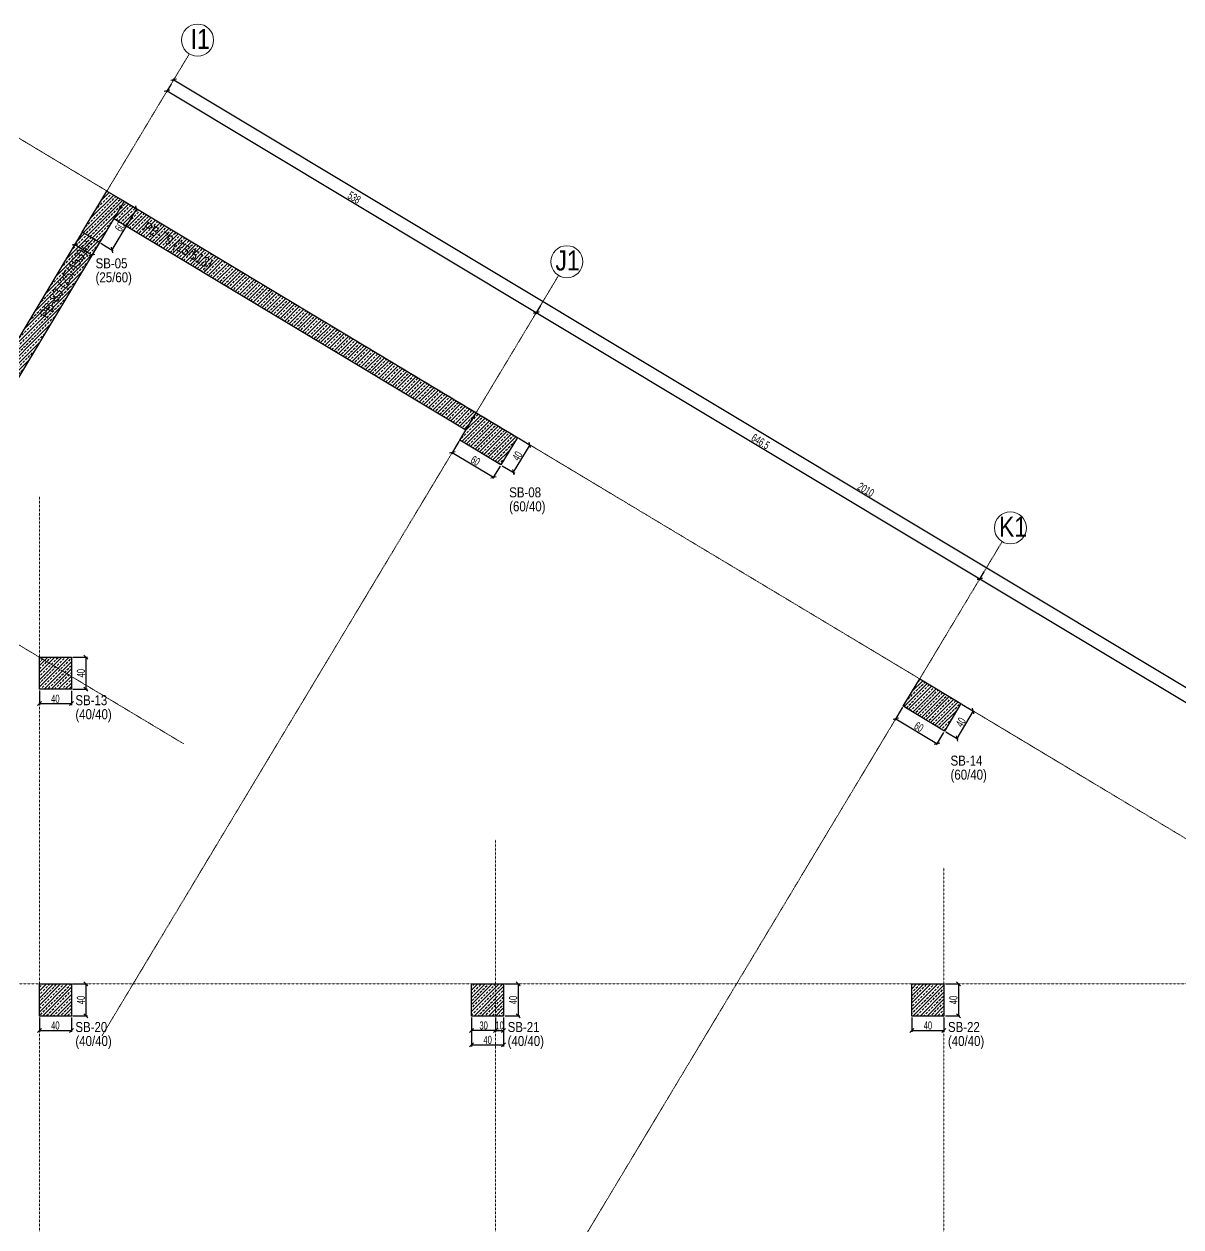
# Model space of a CAD drawing. Header units: millimetres. Extents: x -267 to 94375, y 6431 to 10838.
# Drawn here: x 40794 to 42239, y 7748 to 9251 of the extents above; entities that cross this region are included whole.
import ezdxf

# ---------------------------------------------------------------- set-up
doc = ezdxf.new("R2010")
doc.units = ezdxf.units.MM
doc.header["$LTSCALE"] = 0.0001
doc.linetypes.add('DASHED', pattern=[19.05, 12.7, -6.35])
for name, color, linetype, lineweight in [('AKS BALONU (BEYKENT)', 7, 'Continuous', 20), ('AKS CIZGISI (BEYKENT)', 252, 'DASHED', 20), ('AKS NO (BEYKENT)', 3, 'Continuous', 20), ('AKS OLCU (BEYKENT)', 200, 'Continuous', 20), ('KOLON (BEYKENT)', 3, 'Continuous', 30), ('KOLON ISMI (BEYKENT)', 91, 'Continuous', 20), ('OLCU (BEYKENT)', 14, 'Continuous', 20), ('PERDE (BEYKENT)', 6, 'Continuous', 30), ('PERDE ISMI (BEYKENT)', 240, 'Continuous', 20), ('TARAMA (BEYKENT)', 252, 'Continuous', 25)]:
    doc.layers.add(name, color=color, linetype=linetype, lineweight=lineweight)
doc.styles.add('DSMOLC-50', font='bahnschrift light condensed', dxfattribs={"width": 0.75, "height": 10})
doc.styles.add('KLNOLC-50', font='bahnschrift light condensed', dxfattribs={"width": 0.75, "height": 10})
doc.styles.add('YAZI (BEYKENT)', font='')
doc.styles.get('YAZI (BEYKENT)').set_extended_font_data('Bahnschrift Light Condensed')
doc.dimstyles.new('DSMOLC-50', dxfattribs={"dimtxt": 10, "dimasz": 5, "dimexe": 2, "dimexo": 2, "dimgap": 1, "dimtad": 1, "dimdec": 1, "dimrnd": 0.5, "dimzin": 12, "dimdsep": 46, "dimtxsty": 'DSMOLC-50', "dimblk": 'OBLIQUE', "dimblk1": 'OBLIQUE', "dimblk2": 'OBLIQUE', "dimcen": 0, "dimclrt": 7, "dimadec": 0, "dimazin": 0, "dimtfac": 1, "dimtdec": 4, "dimtix": 1, "dimtmove": 2, "dimatfit": 3, "dimfxl": 1, "dimtzin": 0, "dimarcsym": 0})
doc.dimstyles.new('KLNOLC-50', dxfattribs={"dimtxt": 10, "dimasz": 5, "dimexe": 2, "dimexo": 2, "dimgap": 1, "dimtad": 1, "dimdec": 1, "dimrnd": 0.5, "dimzin": 12, "dimdsep": 46, "dimtxsty": 'KLNOLC-50', "dimblk": 'OBLIQUE', "dimblk1": 'OBLIQUE', "dimblk2": 'OBLIQUE', "dimcen": 0, "dimclrt": 7, "dimadec": 0, "dimazin": 0, "dimtfac": 1, "dimtdec": 4, "dimtix": 1, "dimtmove": 2, "dimatfit": 3, "dimfxl": 1, "dimtzin": 0, "dimarcsym": 0})
pattern_1 = [(45, (38345.936, 6088.7264), (-4.419417, 4.419417), []), (45, (38350.3556, 6088.7264), (-4.419417, 4.419417), [3.125, -1.5625])]

# ---------------------------------------------------------------- blocks, each defined once
blk = doc.blocks.new('_Oblique')
at = {"color": 0, "linetype": 'ByBlock', "lineweight": -2}
blk.add_line((-0.5, -0.5), (0.5, 0.5), dxfattribs=at)
blk = doc.blocks.new('*D342')
at = {"layer": 'AKS OLCU (BEYKENT)', "color": 0, "lineweight": -2, "transparency": 16777216}
for p, q in [((40977.6, 9176.3), (40971.4, 9166)), ((40972.4, 9167.7), (41433.7, 8890.8)), ((41438.8, 8899.4), (41432.6, 8889.1))]:
    blk.add_line(p, q, dxfattribs=at)
at = {"layer": 'DEFPOINTS', "color": 0, "lineweight": -3, "transparency": 16777216}
for p in [(40978.6, 9178), (41439.9, 8901.1), (41433.7, 8890.8)]:
    blk.add_point(p, dxfattribs=at)
at = {"layer": 'AKS OLCU (BEYKENT)', "color": 0, "lineweight": -2, "transparency": 16777216, "xscale": 5, "yscale": 5, "zscale": 5}
for p, rotation in [((40972.4, 9167.7), 149.0196979855468), ((41433.7, 8890.8), 329.0196979855468)]:
    blk.add_blockref('_Oblique', p, dxfattribs=dict(at, rotation=rotation))
at = {"layer": 'AKS OLCU (BEYKENT)', "color": 7, "transparency": 16777216, "insert": (41206.2, 9034.5), "char_height": 10, "attachment_point": 5, "rotation": 329.0197, "style": 'DSMOLC-50'}
blk.add_mtext('538', dxfattribs=at)
blk = doc.blocks.new('*D343')
at = {"layer": 'AKS OLCU (BEYKENT)', "color": 0, "lineweight": -2, "transparency": 16777216}
for p, q in [((41438.8, 8899.4), (41432.6, 8889.1)), ((41433.7, 8890.8), (41987.8, 8558.1)), ((41992.9, 8566.7), (41986.7, 8556.4))]:
    blk.add_line(p, q, dxfattribs=at)
at = {"layer": 'DEFPOINTS', "color": 0, "lineweight": -3, "transparency": 16777216}
for p in [(41439.9, 8901.1), (41993.9, 8568.4), (41987.8, 8558.1)]:
    blk.add_point(p, dxfattribs=at)
at = {"layer": 'AKS OLCU (BEYKENT)', "color": 0, "lineweight": -2, "transparency": 16777216, "xscale": 5, "yscale": 5, "zscale": 5}
for p, rotation in [((41433.7, 8890.8), 149.0196979855468), ((41987.8, 8558.1), 329.0196979855468)]:
    blk.add_blockref('_Oblique', p, dxfattribs=dict(at, rotation=rotation))
at = {"layer": 'AKS OLCU (BEYKENT)', "color": 7, "transparency": 16777216, "insert": (41713.8, 8729.6), "char_height": 10, "attachment_point": 5, "rotation": 329.0197, "style": 'DSMOLC-50'}
blk.add_mtext('646.5', dxfattribs=at)
blk = doc.blocks.new('*D344')
at = {"layer": 'AKS OLCU (BEYKENT)', "color": 0, "lineweight": -2, "transparency": 16777216}
for p, q in [((41992.9, 8566.7), (41986.7, 8556.4)), ((41987.8, 8558.1), (42695.7, 8133.1)), ((42700.8, 8141.7), (42694.6, 8131.4))]:
    blk.add_line(p, q, dxfattribs=at)
at = {"layer": 'DEFPOINTS', "color": 0, "lineweight": -3, "transparency": 16777216}
for p in [(41993.9, 8568.4), (42695.7, 8133.1), (42701.9, 8143.4)]:
    blk.add_point(p, dxfattribs=at)
at = {"layer": 'AKS OLCU (BEYKENT)', "color": 0, "lineweight": -2, "transparency": 16777216, "xscale": 5, "yscale": 5, "zscale": 5}
for p, rotation in [((41987.8, 8558.1), 149.0196979855468), ((42695.7, 8133.1), 329.0196979855468)]:
    blk.add_blockref('_Oblique', p, dxfattribs=dict(at, rotation=rotation))
at = {"layer": 'AKS OLCU (BEYKENT)', "color": 7, "transparency": 16777216, "insert": (42344.9, 8350.8), "char_height": 10, "attachment_point": 5, "rotation": 329.0197, "style": 'DSMOLC-50'}
blk.add_mtext('825.5', dxfattribs=at)
blk = doc.blocks.new('*D345')
at = {"layer": 'AKS OLCU (BEYKENT)', "color": 0, "lineweight": -2, "transparency": 16777216}
for p, q in [((40979.6, 9179.7), (40981.7, 9183.2)), ((40980.7, 9181.4), (42703.9, 8146.8)), ((42702.9, 8145.1), (42704.9, 8148.5))]:
    blk.add_line(p, q, dxfattribs=at)
at = {"layer": 'DEFPOINTS', "color": 0, "lineweight": -3, "transparency": 16777216}
for p in [(40978.6, 9178), (42703.9, 8146.8), (42701.9, 8143.4)]:
    blk.add_point(p, dxfattribs=at)
at = {"layer": 'AKS OLCU (BEYKENT)', "color": 0, "lineweight": -2, "transparency": 16777216, "xscale": 5, "yscale": 5, "zscale": 5}
for p, rotation in [((40980.7, 9181.4), 149.0196979855468), ((42703.9, 8146.8), 329.0196979855468)]:
    blk.add_blockref('_Oblique', p, dxfattribs=dict(at, rotation=rotation))
at = {"layer": 'AKS OLCU (BEYKENT)', "color": 7, "transparency": 16777216, "insert": (41845.4, 8669.4), "char_height": 10, "attachment_point": 5, "rotation": 329.0197, "style": 'DSMOLC-50'}
blk.add_mtext('2010', dxfattribs=at)
blk = doc.blocks.new('*D443')
at = {"layer": 'DEFPOINTS', "color": 0, "lineweight": -3, "transparency": 16777216}
for p in [(40852.9, 8051.8), (40852.9, 8011.8), (40870.9, 8011.8)]:
    blk.add_point(p, dxfattribs=at)
at = {"layer": 'OLCU (BEYKENT)', "color": 0, "lineweight": -2, "transparency": 16777216}
for p, q in [((40854.9, 8051.8), (40872.9, 8051.8)), ((40870.9, 8051.8), (40870.9, 8011.8)), ((40854.9, 8011.8), (40872.9, 8011.8))]:
    blk.add_line(p, q, dxfattribs=at)
at = {"layer": 'OLCU (BEYKENT)', "color": 0, "lineweight": -2, "transparency": 16777216, "xscale": 5, "yscale": 5, "zscale": 5}
for p, rotation in [((40870.9, 8051.8), 90), ((40870.9, 8011.8), 270)]:
    blk.add_blockref('_Oblique', p, dxfattribs=dict(at, rotation=rotation))
at = {"layer": 'OLCU (BEYKENT)', "color": 7, "transparency": 16777216, "insert": (40864.8, 8031.8), "char_height": 10, "attachment_point": 5, "rotation": 90, "style": 'KLNOLC-50'}
blk.add_mtext('40', dxfattribs=at)
blk = doc.blocks.new('*D444')
at = {"layer": 'DEFPOINTS', "color": 0, "lineweight": -3, "transparency": 16777216}
for p in [(40812.9, 8011.8), (40852.9, 8011.8), (40852.9, 7993.8)]:
    blk.add_point(p, dxfattribs=at)
at = {"layer": 'OLCU (BEYKENT)', "color": 0, "lineweight": -2, "transparency": 16777216}
for p, q in [((40812.9, 8009.8), (40812.9, 7991.8)), ((40852.9, 8009.8), (40852.9, 7991.8)), ((40812.9, 7993.8), (40852.9, 7993.8))]:
    blk.add_line(p, q, dxfattribs=at)
at = {"layer": 'OLCU (BEYKENT)', "color": 0, "lineweight": -2, "transparency": 16777216, "xscale": 5, "yscale": 5, "zscale": 5, "rotation": 180}
blk.add_blockref('_Oblique', (40812.9, 7993.8), dxfattribs=at)
at = {"layer": 'OLCU (BEYKENT)', "color": 0, "lineweight": -2, "transparency": 16777216, "xscale": 5, "yscale": 5, "zscale": 5}
blk.add_blockref('_Oblique', (40852.9, 7993.8), dxfattribs=at)
at = {"layer": 'OLCU (BEYKENT)', "color": 7, "transparency": 16777216, "insert": (40832.9, 7999.9), "char_height": 10, "attachment_point": 5, "style": 'KLNOLC-50'}
blk.add_mtext('40', dxfattribs=at)
blk = doc.blocks.new('*D445')
at = {"layer": 'DEFPOINTS', "color": 0, "lineweight": -3, "transparency": 16777216}
for p in [(41392.9, 8051.8), (41392.9, 8011.8), (41410.9, 8011.8)]:
    blk.add_point(p, dxfattribs=at)
at = {"layer": 'OLCU (BEYKENT)', "color": 0, "lineweight": -2, "transparency": 16777216}
for p, q in [((41394.9, 8051.8), (41412.9, 8051.8)), ((41410.9, 8051.8), (41410.9, 8011.8)), ((41394.9, 8011.8), (41412.9, 8011.8))]:
    blk.add_line(p, q, dxfattribs=at)
at = {"layer": 'OLCU (BEYKENT)', "color": 0, "lineweight": -2, "transparency": 16777216, "xscale": 5, "yscale": 5, "zscale": 5}
for p, rotation in [((41410.9, 8051.8), 90), ((41410.9, 8011.8), 270)]:
    blk.add_blockref('_Oblique', p, dxfattribs=dict(at, rotation=rotation))
at = {"layer": 'OLCU (BEYKENT)', "color": 7, "transparency": 16777216, "insert": (41404.8, 8031.8), "char_height": 10, "attachment_point": 5, "rotation": 90, "style": 'KLNOLC-50'}
blk.add_mtext('40', dxfattribs=at)
blk = doc.blocks.new('*D446')
at = {"layer": 'DEFPOINTS', "color": 0, "lineweight": -3, "transparency": 16777216}
for p in [(41352.9, 8011.8), (41382.9, 8011.8), (41352.9, 7993.8)]:
    blk.add_point(p, dxfattribs=at)
at = {"layer": 'OLCU (BEYKENT)', "color": 0, "lineweight": -2, "transparency": 16777216}
for p, q in [((41352.9, 8009.8), (41352.9, 7991.8)), ((41382.9, 8009.8), (41382.9, 7991.8)), ((41382.9, 7993.8), (41352.9, 7993.8))]:
    blk.add_line(p, q, dxfattribs=at)
at = {"layer": 'OLCU (BEYKENT)', "color": 0, "lineweight": -2, "transparency": 16777216, "xscale": 5, "yscale": 5, "zscale": 5, "rotation": 180}
blk.add_blockref('_Oblique', (41352.9, 7993.8), dxfattribs=at)
at = {"layer": 'OLCU (BEYKENT)', "color": 0, "lineweight": -2, "transparency": 16777216, "xscale": 5, "yscale": 5, "zscale": 5}
blk.add_blockref('_Oblique', (41382.9, 7993.8), dxfattribs=at)
at = {"layer": 'OLCU (BEYKENT)', "color": 7, "transparency": 16777216, "insert": (41367.9, 7999.9), "char_height": 10, "attachment_point": 5, "style": 'KLNOLC-50'}
blk.add_mtext('30', dxfattribs=at)
blk = doc.blocks.new('*D447')
at = {"layer": 'DEFPOINTS', "color": 0, "lineweight": -3, "transparency": 16777216}
for p in [(41382.9, 8011.8), (41392.9, 8011.8), (41392.9, 7993.8)]:
    blk.add_point(p, dxfattribs=at)
at = {"layer": 'OLCU (BEYKENT)', "color": 0, "lineweight": -2, "transparency": 16777216}
for p, q in [((41382.9, 8009.8), (41382.9, 7991.8)), ((41392.9, 8009.8), (41392.9, 7991.8)), ((41382.9, 7993.8), (41392.9, 7993.8))]:
    blk.add_line(p, q, dxfattribs=at)
at = {"layer": 'OLCU (BEYKENT)', "color": 0, "lineweight": -2, "transparency": 16777216, "xscale": 5, "yscale": 5, "zscale": 5, "rotation": 180}
blk.add_blockref('_Oblique', (41382.9, 7993.8), dxfattribs=at)
at = {"layer": 'OLCU (BEYKENT)', "color": 0, "lineweight": -2, "transparency": 16777216, "xscale": 5, "yscale": 5, "zscale": 5}
blk.add_blockref('_Oblique', (41392.9, 7993.8), dxfattribs=at)
at = {"layer": 'OLCU (BEYKENT)', "color": 7, "transparency": 16777216, "insert": (41387.9, 7999.9), "char_height": 10, "attachment_point": 5, "style": 'KLNOLC-50'}
blk.add_mtext('10', dxfattribs=at)
blk = doc.blocks.new('*D448')
at = {"layer": 'DEFPOINTS', "color": 0, "lineweight": -3, "transparency": 16777216}
for p in [(41352.9, 8011.8), (41392.9, 8011.8), (41392.9, 7975.8)]:
    blk.add_point(p, dxfattribs=at)
at = {"layer": 'OLCU (BEYKENT)', "color": 0, "lineweight": -2, "transparency": 16777216}
for p, q in [((41352.9, 8009.8), (41352.9, 7973.8)), ((41392.9, 8009.8), (41392.9, 7973.8)), ((41352.9, 7975.8), (41392.9, 7975.8))]:
    blk.add_line(p, q, dxfattribs=at)
at = {"layer": 'OLCU (BEYKENT)', "color": 0, "lineweight": -2, "transparency": 16777216, "xscale": 5, "yscale": 5, "zscale": 5, "rotation": 180}
blk.add_blockref('_Oblique', (41352.9, 7975.8), dxfattribs=at)
at = {"layer": 'OLCU (BEYKENT)', "color": 0, "lineweight": -2, "transparency": 16777216, "xscale": 5, "yscale": 5, "zscale": 5}
blk.add_blockref('_Oblique', (41392.9, 7975.8), dxfattribs=at)
at = {"layer": 'OLCU (BEYKENT)', "color": 7, "transparency": 16777216, "insert": (41372.9, 7981.9), "char_height": 10, "attachment_point": 5, "style": 'KLNOLC-50'}
blk.add_mtext('40', dxfattribs=at)
blk = doc.blocks.new('*D449')
at = {"layer": 'DEFPOINTS', "color": 0, "lineweight": -3, "transparency": 16777216}
for p in [(41942.9, 8051.8), (41942.9, 8011.8), (41960.9, 8011.8)]:
    blk.add_point(p, dxfattribs=at)
at = {"layer": 'OLCU (BEYKENT)', "color": 0, "lineweight": -2, "transparency": 16777216}
for p, q in [((41944.9, 8051.8), (41962.9, 8051.8)), ((41960.9, 8051.8), (41960.9, 8011.8)), ((41944.9, 8011.8), (41962.9, 8011.8))]:
    blk.add_line(p, q, dxfattribs=at)
at = {"layer": 'OLCU (BEYKENT)', "color": 0, "lineweight": -2, "transparency": 16777216, "xscale": 5, "yscale": 5, "zscale": 5}
for p, rotation in [((41960.9, 8051.8), 90), ((41960.9, 8011.8), 270)]:
    blk.add_blockref('_Oblique', p, dxfattribs=dict(at, rotation=rotation))
at = {"layer": 'OLCU (BEYKENT)', "color": 7, "transparency": 16777216, "insert": (41954.8, 8031.8), "char_height": 10, "attachment_point": 5, "rotation": 90, "style": 'KLNOLC-50'}
blk.add_mtext('40', dxfattribs=at)
blk = doc.blocks.new('*D450')
at = {"layer": 'DEFPOINTS', "color": 0, "lineweight": -3, "transparency": 16777216}
for p in [(41902.9, 8011.8), (41942.9, 8011.8), (41942.9, 7993.8)]:
    blk.add_point(p, dxfattribs=at)
at = {"layer": 'OLCU (BEYKENT)', "color": 0, "lineweight": -2, "transparency": 16777216}
for p, q in [((41902.9, 8009.8), (41902.9, 7991.8)), ((41942.9, 8009.8), (41942.9, 7991.8)), ((41902.9, 7993.8), (41942.9, 7993.8))]:
    blk.add_line(p, q, dxfattribs=at)
at = {"layer": 'OLCU (BEYKENT)', "color": 0, "lineweight": -2, "transparency": 16777216, "xscale": 5, "yscale": 5, "zscale": 5, "rotation": 180}
blk.add_blockref('_Oblique', (41902.9, 7993.8), dxfattribs=at)
at = {"layer": 'OLCU (BEYKENT)', "color": 0, "lineweight": -2, "transparency": 16777216, "xscale": 5, "yscale": 5, "zscale": 5}
blk.add_blockref('_Oblique', (41942.9, 7993.8), dxfattribs=at)
at = {"layer": 'OLCU (BEYKENT)', "color": 7, "transparency": 16777216, "insert": (41922.9, 7999.9), "char_height": 10, "attachment_point": 5, "style": 'KLNOLC-50'}
blk.add_mtext('40', dxfattribs=at)
blk = doc.blocks.new('*D451')
at = {"layer": 'DEFPOINTS', "color": 0, "lineweight": -3, "transparency": 16777216}
for p in [(40852.9, 8460.1), (40852.9, 8420.1), (40870.9, 8420.1)]:
    blk.add_point(p, dxfattribs=at)
at = {"layer": 'OLCU (BEYKENT)', "color": 0, "lineweight": -2, "transparency": 16777216}
for p, q in [((40854.9, 8460.1), (40872.9, 8460.1)), ((40870.9, 8460.1), (40870.9, 8420.1)), ((40854.9, 8420.1), (40872.9, 8420.1))]:
    blk.add_line(p, q, dxfattribs=at)
at = {"layer": 'OLCU (BEYKENT)', "color": 0, "lineweight": -2, "transparency": 16777216, "xscale": 5, "yscale": 5, "zscale": 5}
for p, rotation in [((40870.9, 8460.1), 90), ((40870.9, 8420.1), 270)]:
    blk.add_blockref('_Oblique', p, dxfattribs=dict(at, rotation=rotation))
at = {"layer": 'OLCU (BEYKENT)', "color": 7, "transparency": 16777216, "insert": (40864.8, 8440.1), "char_height": 10, "attachment_point": 5, "rotation": 90, "style": 'KLNOLC-50'}
blk.add_mtext('40', dxfattribs=at)
blk = doc.blocks.new('*D452')
at = {"layer": 'DEFPOINTS', "color": 0, "lineweight": -3, "transparency": 16777216}
for p in [(40812.9, 8420.1), (40852.9, 8420.1), (40852.9, 8402.1)]:
    blk.add_point(p, dxfattribs=at)
at = {"layer": 'OLCU (BEYKENT)', "color": 0, "lineweight": -2, "transparency": 16777216}
for p, q in [((40812.9, 8418.1), (40812.9, 8400.1)), ((40852.9, 8418.1), (40852.9, 8400.1)), ((40812.9, 8402.1), (40852.9, 8402.1))]:
    blk.add_line(p, q, dxfattribs=at)
at = {"layer": 'OLCU (BEYKENT)', "color": 0, "lineweight": -2, "transparency": 16777216, "xscale": 5, "yscale": 5, "zscale": 5, "rotation": 180}
blk.add_blockref('_Oblique', (40812.9, 8402.1), dxfattribs=at)
at = {"layer": 'OLCU (BEYKENT)', "color": 0, "lineweight": -2, "transparency": 16777216, "xscale": 5, "yscale": 5, "zscale": 5}
blk.add_blockref('_Oblique', (40852.9, 8402.1), dxfattribs=at)
at = {"layer": 'OLCU (BEYKENT)', "color": 7, "transparency": 16777216, "insert": (40832.9, 8408.2), "char_height": 10, "attachment_point": 5, "style": 'KLNOLC-50'}
blk.add_mtext('40', dxfattribs=at)
blk = doc.blocks.new('*D465')
at = {"layer": 'DEFPOINTS', "color": 0, "lineweight": -3, "transparency": 16777216}
for p in [(40918.6, 9029.8), (40887.9, 8978.3), (40903.3, 8969)]:
    blk.add_point(p, dxfattribs=at)
at = {"layer": 'OLCU (BEYKENT)', "color": 0, "lineweight": -2, "transparency": 16777216}
for p, q in [((40934.2, 9020.5), (40903.3, 8969)), ((40920.4, 9028.8), (40935.9, 9019.4)), ((40889.6, 8977.3), (40905, 8968))]:
    blk.add_line(p, q, dxfattribs=at)
at = {"layer": 'OLCU (BEYKENT)', "color": 0, "lineweight": -2, "transparency": 16777216, "xscale": 5, "yscale": 5, "zscale": 5}
for p, rotation in [((40934.2, 9020.5), 59.02014529355534), ((40903.3, 8969), 239.0201452935553)]:
    blk.add_blockref('_Oblique', p, dxfattribs=dict(at, rotation=rotation))
at = {"layer": 'OLCU (BEYKENT)', "color": 7, "transparency": 16777216, "insert": (40913.5, 8997.9), "char_height": 10, "attachment_point": 5, "rotation": 59.0201, "style": 'KLNOLC-50'}
blk.add_mtext('60', dxfattribs=at)
blk = doc.blocks.new('*D466')
at = {"layer": 'DEFPOINTS', "color": 0, "lineweight": -3, "transparency": 16777216}
for p in [(40866.4, 8991.2), (40887.9, 8978.3), (40878.6, 8962.9)]:
    blk.add_point(p, dxfattribs=at)
at = {"layer": 'OLCU (BEYKENT)', "color": 0, "lineweight": -2, "transparency": 16777216}
for p, q in [((40865.4, 8989.5), (40856.1, 8974)), ((40857.2, 8975.7), (40878.6, 8962.9)), ((40886.8, 8976.6), (40877.6, 8961.2))]:
    blk.add_line(p, q, dxfattribs=at)
at = {"layer": 'OLCU (BEYKENT)', "color": 0, "lineweight": -2, "transparency": 16777216, "xscale": 5, "yscale": 5, "zscale": 5}
for p, rotation in [((40857.2, 8975.7), 149.0201452935129), ((40878.6, 8962.9), 329.0201452935129)]:
    blk.add_blockref('_Oblique', p, dxfattribs=dict(at, rotation=rotation))
at = {"layer": 'OLCU (BEYKENT)', "color": 7, "transparency": 16777216, "insert": (40871, 8974.5), "char_height": 10, "attachment_point": 5, "rotation": 329.0201, "style": 'KLNOLC-50'}
blk.add_mtext('25', dxfattribs=at)
blk = doc.blocks.new('*D467')
at = {"layer": 'DEFPOINTS', "color": 0, "lineweight": -3, "transparency": 16777216}
for p in [(41410.1, 8734.7), (41389.5, 8700.5), (41404.9, 8691.2)]:
    blk.add_point(p, dxfattribs=at)
at = {"layer": 'OLCU (BEYKENT)', "color": 0, "lineweight": -2, "transparency": 16777216}
for p, q in [((41411.8, 8733.7), (41427.2, 8724.4)), ((41425.5, 8725.5), (41404.9, 8691.2)), ((41391.2, 8699.4), (41406.7, 8690.1))]:
    blk.add_line(p, q, dxfattribs=at)
at = {"layer": 'OLCU (BEYKENT)', "color": 0, "lineweight": -2, "transparency": 16777216, "xscale": 5, "yscale": 5, "zscale": 5}
for p, rotation in [((41425.5, 8725.5), 59.02014529355534), ((41404.9, 8691.2), 239.0201452935553)]:
    blk.add_blockref('_Oblique', p, dxfattribs=dict(at, rotation=rotation))
at = {"layer": 'OLCU (BEYKENT)', "color": 7, "transparency": 16777216, "insert": (41410, 8711.5), "char_height": 10, "attachment_point": 5, "rotation": 59.0201, "style": 'KLNOLC-50'}
blk.add_mtext('40', dxfattribs=at)
blk = doc.blocks.new('*D468')
at = {"layer": 'DEFPOINTS', "color": 0, "lineweight": -3, "transparency": 16777216}
for p in [(41337.9, 8731.3), (41389.5, 8700.5), (41380.2, 8684.9)]:
    blk.add_point(p, dxfattribs=at)
at = {"layer": 'OLCU (BEYKENT)', "color": 0, "lineweight": -2, "transparency": 16777216}
for p, q in [((41336.9, 8729.6), (41327.6, 8714.1)), ((41328.7, 8715.9), (41380.2, 8684.9)), ((41388.5, 8698.7), (41379.1, 8683.2))]:
    blk.add_line(p, q, dxfattribs=at)
at = {"layer": 'OLCU (BEYKENT)', "color": 0, "lineweight": -2, "transparency": 16777216, "xscale": 5, "yscale": 5, "zscale": 5}
for p, rotation in [((41328.7, 8715.9), 149.0201452935129), ((41380.2, 8684.9), 329.0201452935129)]:
    blk.add_blockref('_Oblique', p, dxfattribs=dict(at, rotation=rotation))
at = {"layer": 'OLCU (BEYKENT)', "color": 7, "transparency": 16777216, "insert": (41357.6, 8705.6), "char_height": 10, "attachment_point": 5, "rotation": 329.0201, "style": 'KLNOLC-50'}
blk.add_mtext('60', dxfattribs=at)
blk = doc.blocks.new('*D469')
at = {"layer": 'DEFPOINTS', "color": 0, "lineweight": -3, "transparency": 16777216}
for p in [(41964.1, 8402.1), (41943.5, 8367.8), (41958.9, 8358.6)]:
    blk.add_point(p, dxfattribs=at)
at = {"layer": 'OLCU (BEYKENT)', "color": 0, "lineweight": -2, "transparency": 16777216}
for p, q in [((41979.5, 8392.9), (41958.9, 8358.6)), ((41965.8, 8401.1), (41981.2, 8391.8)), ((41945.2, 8366.8), (41960.7, 8357.5))]:
    blk.add_line(p, q, dxfattribs=at)
at = {"layer": 'OLCU (BEYKENT)', "color": 0, "lineweight": -2, "transparency": 16777216, "xscale": 5, "yscale": 5, "zscale": 5}
for p, rotation in [((41979.5, 8392.9), 59.02014529355807), ((41958.9, 8358.6), 239.0201452935581)]:
    blk.add_blockref('_Oblique', p, dxfattribs=dict(at, rotation=rotation))
at = {"layer": 'OLCU (BEYKENT)', "color": 7, "transparency": 16777216, "insert": (41964, 8378.8), "char_height": 10, "attachment_point": 5, "rotation": 59.0201, "style": 'KLNOLC-50'}
blk.add_mtext('40', dxfattribs=at)
blk = doc.blocks.new('*D470')
at = {"layer": 'DEFPOINTS', "color": 0, "lineweight": -3, "transparency": 16777216}
for p in [(41891.9, 8398.7), (41943.5, 8367.8), (41934.2, 8352.3)]:
    blk.add_point(p, dxfattribs=at)
at = {"layer": 'OLCU (BEYKENT)', "color": 0, "lineweight": -2, "transparency": 16777216}
for p, q in [((41890.9, 8397), (41881.6, 8381.5)), ((41882.7, 8383.2), (41934.2, 8352.3)), ((41942.5, 8366.1), (41933.1, 8350.6))]:
    blk.add_line(p, q, dxfattribs=at)
at = {"layer": 'OLCU (BEYKENT)', "color": 0, "lineweight": -2, "transparency": 16777216, "xscale": 5, "yscale": 5, "zscale": 5}
for p, rotation in [((41882.7, 8383.2), 149.0201452935129), ((41934.2, 8352.3), 329.0201452935129)]:
    blk.add_blockref('_Oblique', p, dxfattribs=dict(at, rotation=rotation))
at = {"layer": 'OLCU (BEYKENT)', "color": 7, "transparency": 16777216, "insert": (41911.6, 8373), "char_height": 10, "attachment_point": 5, "rotation": 329.0201, "style": 'KLNOLC-50'}
blk.add_mtext('60', dxfattribs=at)

msp = doc.modelspace()

# ---------------------------------------------------------------- hatches: boundary and pattern name
at = {"layer": 'TARAMA (BEYKENT)'}
h = msp.add_hatch(dxfattribs=at)
h.set_pattern_fill('ANSI33', color=256, style=0, pattern_type=0)
h.set_pattern_definition(pattern_1)
h.paths.add_polyline_path([(40897.3, 9042.62), (40918.73, 9029.75), (40887.85, 8978.31), (40866.41, 8991.18)], flags=0)
at = {"layer": 'TARAMA (BEYKENT)', "lineweight": -3}
h = msp.add_hatch(dxfattribs=at)
h.set_pattern_fill('ANSI33', color=256)
h.set_pattern_definition([(45, (38345.936, 6088.7264), (-4.490128, 4.490128), []), (45, (38350.4263, 6088.7264), (-4.490128, 4.490128), [3.175, -1.5875])])
h.paths.add_polyline_path([(40918.73, 9029.75), (40905.85, 9008.31), (41345.35, 8744.43), (41346.19, 8744.89), (41358.64, 8765.63)])
at = {"layer": 'TARAMA (BEYKENT)'}
h = msp.add_hatch(dxfattribs=at)
h.set_pattern_fill('ANSI33', color=256, style=0, pattern_type=0)
h.set_pattern_definition([(45, (38315.052, 6037.2853), (-4.419417, 4.419417), []), (45, (38319.4717, 6037.2853), (-4.419417, 4.419417), [3.125, -1.5625])])
h.paths.add_polyline_path([(40866.41, 8991.18), (40887.85, 8978.31), (40654.74, 8590.06), (40633.31, 8602.93)])
h = msp.add_hatch(dxfattribs=at)
h.set_pattern_fill('ANSI33', color=256, style=0, pattern_type=0)
h.set_pattern_definition(pattern_1)
h.paths.add_polyline_path([(41358.64, 8765.63), (41410.08, 8734.75), (41389.49, 8700.45), (41338.05, 8731.34)], flags=0)
h = msp.add_hatch(dxfattribs=at)
h.set_pattern_fill('ANSI33', color=256, style=0, pattern_type=0)
h.set_pattern_definition(pattern_1)
h.paths.add_polyline_path([(40812.9, 8460.12), (40852.9, 8460.12), (40852.9, 8420.12), (40812.9, 8420.12)], flags=0)
h = msp.add_hatch(dxfattribs=at)
h.set_pattern_fill('ANSI33', color=256, style=0, pattern_type=0)
h.set_pattern_definition(pattern_1)
h.paths.add_polyline_path([(41912.64, 8433.01), (41964.08, 8402.13), (41943.49, 8367.83), (41892.05, 8398.72)], flags=0)
h = msp.add_hatch(dxfattribs=at)
h.set_pattern_fill('ANSI33', color=256, style=0, pattern_type=0)
h.set_pattern_definition(pattern_1)
h.paths.add_polyline_path([(40812.9, 8051.77), (40852.9, 8051.77), (40852.9, 8011.77), (40812.9, 8011.77)], flags=0)
h = msp.add_hatch(dxfattribs=at)
h.set_pattern_fill('ANSI33', color=256, style=0, pattern_type=0)
h.set_pattern_definition(pattern_1)
h.paths.add_polyline_path([(41352.9, 8051.77), (41392.9, 8051.77), (41392.9, 8011.77), (41352.9, 8011.77)], flags=0)
h = msp.add_hatch(dxfattribs=at)
h.set_pattern_fill('ANSI33', color=256, style=0, pattern_type=0)
h.set_pattern_definition(pattern_1)
h.paths.add_polyline_path([(41902.9, 8051.77), (41942.9, 8051.77), (41942.9, 8011.77), (41902.9, 8011.77)], flags=0)

# ---------------------------------------------------------------- linework, layer by layer
at = {"layer": 'AKS BALONU (BEYKENT)'}
for centre in [(41010.56, 9231.23), (41471.81, 8954.3), (42025.89, 8621.64)]:
    msp.add_circle(centre, 20, dxfattribs=at)
at = {"layer": 'AKS CIZGISI (BEYKENT)'}
for p, q in [((41000.27, 9214.09), (40429.79, 8263.92)), ((40725.83, 9145.57), (43053.11, 7748.32)), ((41461.52, 8937.16), (40891.04, 7986.98)), ((40446.4, 8680.16), (40993.34, 8351.77)), ((40812.9, 6731.77), (40812.9, 8660.8)), ((42015.6, 8604.49), (41445.12, 7654.32)), ((41382.9, 6731.77), (41382.9, 8232.08)), ((41942.9, 6731.77), (41942.9, 8197.07)), ((40699.88, 8051.77), (46582.9, 8051.77))]:
    msp.add_line(p, q, dxfattribs=at)
at = {"layer": 'KOLON (BEYKENT)'}
for points in [[(40897.3, 9042.62), (40918.73, 9029.75), (40887.85, 8978.31), (40866.41, 8991.18)], [(41358.64, 8765.63), (41410.08, 8734.75), (41389.49, 8700.45), (41338.05, 8731.34)], [(40812.9, 8460.12), (40852.9, 8460.12), (40852.9, 8420.12), (40812.9, 8420.12)], [(41912.64, 8433.01), (41964.08, 8402.13), (41943.49, 8367.83), (41892.05, 8398.72)], [(40812.9, 8051.77), (40852.9, 8051.77), (40852.9, 8011.77), (40812.9, 8011.77)], [(41352.9, 8051.77), (41392.9, 8051.77), (41392.9, 8011.77), (41352.9, 8011.77)], [(41902.9, 8051.77), (41942.9, 8051.77), (41942.9, 8011.77), (41902.9, 8011.77)]]:
    msp.add_lwpolyline(points, close=True, dxfattribs=at)
at = {"layer": 'PERDE (BEYKENT)'}
for p, q in [((40918.64, 9029.8), (41358.64, 8765.63)), ((40905.77, 9008.36), (41345.76, 8744.19)), ((40866.46, 8991.27), (40633.3, 8602.93)), ((40887.89, 8978.4), (40654.73, 8590.06))]:
    msp.add_line(p, q, dxfattribs=at)

# ---------------------------------------------------------------- texts
at = {"layer": 'AKS NO (BEYKENT)', "style": 'YAZI (BEYKENT)'}
for s, p in [('I1', (41001.93, 9220.23)), ('J1', (41457.59, 8943.3)), ('K1', (42011.67, 8610.64))]:
    msp.add_text(s, height=25, dxfattribs=at).set_placement(p)
at = {"layer": 'KOLON ISMI (BEYKENT)', "style": 'YAZI (BEYKENT)'}
for s, p in [('SB-05', (40883.11, 8946.02)), ('(25/60)', (40883.11, 8928.52)), ('SB-08', (41399.8, 8659.83)), ('(60/40)', (41399.8, 8642.33)), ('SB-13', (40857.9, 8400.12)), ('(40/40)', (40857.9, 8382.62)), ('SB-14', (41951.15, 8324.61)), ('(60/40)', (41951.15, 8307.11)), ('SB-20', (40857.9, 7991.77)), ('SB-21', (41397.9, 7991.77)), ('SB-22', (41947.9, 7991.77)), ('(40/40)', (40857.9, 7974.27)), ('(40/40)', (41397.9, 7974.27)), ('(40/40)', (41947.9, 7974.27))]:
    msp.add_text(s, height=12.5, dxfattribs=at).set_placement(p)
at = {"layer": 'PERDE ISMI (BEYKENT)', "style": 'YAZI (BEYKENT)'}
for s, rotation, p in [('PB-79 (25/513)', 329.01956, (40941.18, 8994.4)), ('PB-83 (25/453)', 59.01964, (40822.79, 8882.1))]:
    msp.add_text(s, height=12.5, rotation=rotation, dxfattribs=at).set_placement(p)

# ---------------------------------------------------------------- dimensions: what is measured, and where the dimension line sits
at = {"layer": 'AKS OLCU (BEYKENT)'}
for base, p1, p2, picture, middle in [((41433.68, 8890.79), (40978.6, 9178.01), (41439.86, 8901.07), '*D342', (41206.19, 9034.49)), ((42703.91, 8146.81), (40978.6, 9178.01), (42701.85, 8143.38), '*D345', (41845.43, 8669.36)), ((41987.76, 8558.12), (41439.86, 8901.07), (41993.94, 8568.41), '*D343', (41713.83, 8729.64)), ((42695.68, 8133.09), (41993.94, 8568.41), (42701.85, 8143.38), '*D344', (42344.86, 8350.84))]:
    dim = msp.add_linear_dim(base=base, p1=p1, p2=p2, angle=329.0197, dimstyle='DSMOLC-50', dxfattribs=at)
    dim.commit()
    dim.dimension.update_dxf_attribs({"geometry": picture, "text_midpoint": middle})
at = {"layer": 'OLCU (BEYKENT)'}
for base, p1, p2, angle, picture, middle in [((40903.29, 8969.04), (40918.64, 9029.8), (40887.86, 8978.3), 239.02015, '*D465', (40913.5, 8997.9)), ((40878.59, 8962.87), (40866.42, 8991.17), (40887.86, 8978.3), 329.02015, '*D466', (40871.01, 8974.54)), ((41404.94, 8691.18), (41410.08, 8734.75), (41389.49, 8700.45), 239.02015, '*D467', (41410, 8711.46)), ((41380.17, 8684.93), (41337.92, 8731.3), (41389.49, 8700.45), 329.02015, '*D468', (41357.56, 8705.63)), ((40870.9, 8420.12), (40852.9, 8460.11), (40852.9, 8420.12), 270, '*D451', (40864.8, 8440.11)), ((41958.94, 8358.56), (41964.08, 8402.13), (41943.49, 8367.83), 239.02015, '*D469', (41964, 8378.85)), ((41934.17, 8352.32), (41891.92, 8398.68), (41943.49, 8367.83), 329.02015, '*D470', (41911.55, 8373.01)), ((40870.9, 8011.77), (40852.9, 8051.77), (40852.9, 8011.77), 270, '*D443', (40864.8, 8031.77)), ((41410.9, 8011.77), (41392.9, 8051.77), (41392.9, 8011.77), 270, '*D445', (41404.8, 8031.77)), ((41960.9, 8011.77), (41942.9, 8051.77), (41942.9, 8011.77), 270, '*D449', (41954.8, 8031.77)), ((41352.9, 7993.77), (41382.9, 8011.77), (41352.9, 8011.77), 180, '*D446', (41367.9, 7999.88))]:
    dim = msp.add_linear_dim(base=base, p1=p1, p2=p2, angle=angle, dimstyle='KLNOLC-50', dxfattribs=at)
    dim.commit()
    dim.dimension.update_dxf_attribs({"geometry": picture, "text_midpoint": middle})
for base, p1, p2, picture, middle in [((40852.9, 8402.12), (40812.9, 8420.12), (40852.9, 8420.12), '*D452', (40832.9, 8408.22)), ((40852.9, 7993.77), (40812.9, 8011.77), (40852.9, 8011.77), '*D444', (40832.9, 7999.88)), ((41392.9, 7975.77), (41352.9, 8011.77), (41392.9, 8011.77), '*D448', (41372.9, 7981.88)), ((41392.9, 7993.77), (41382.9, 8011.77), (41392.9, 8011.77), '*D447', (41387.9, 7999.88)), ((41942.9, 7993.77), (41902.9, 8011.77), (41942.9, 8011.77), '*D450', (41922.9, 7999.88))]:
    dim = msp.add_linear_dim(base=base, p1=p1, p2=p2, dimstyle='KLNOLC-50', dxfattribs=at)
    dim.commit()
    dim.dimension.update_dxf_attribs({"geometry": picture, "text_midpoint": middle})

doc.saveas('drawing.dxf')
